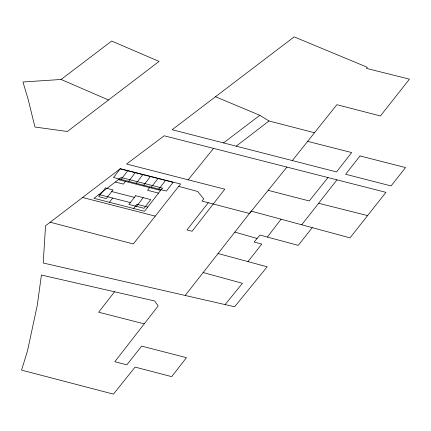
<?xml version="1.0" encoding="UTF-8"?>
<svg xmlns="http://www.w3.org/2000/svg" width="431" height="431" viewBox="0 0 431 431"><rect width="100%" height="100%" fill="white"/><g stroke="black" fill="none" stroke-linecap="round" stroke-linejoin="round"><path stroke-width="0.65" d="M247.987 261.606L261.768 244.091L254.08 242.023L259.995 235.084L267.387 237.066L281.06 219.201M121.057 179.436L127.775 170.714M109.409 202.279L112.663 198.055M125.459 181.44L123.411 184.102L115.303 182.022M128.61 181.376L135.329 172.653M136.164 183.315L142.882 174.593M143.717 185.255L150.435 176.532M133.578 208.485L136.832 204.262L147.758 207.069M149.654 187.614L147.58 190.308L158.506 193.115M136.487 206.379L143.205 197.657M151.27 187.194L157.988 178.472M158.823 189.134L165.542 180.411M144.229 323.864L158.145 305.945L154.67 300.978L41.414 275.032L37.282 305.272L27.476 350.969L21.55 370.116L113.439 394.123L135.081 367.093L171.705 376.64L186.44 357.665L141.637 346.109L126.838 364.836L114.824 361.722L144.229 323.864L98.651 312.206L114.565 291.792M185.206 295.472L249.452 213.469L286.933 167.093M208.286 202.721L186.962 229.922L192.064 231.275L224.788 189.187L126.547 164.028L164.206 135.787L385.939 192.345L350.01 237.858L251.327 211.152L249.452 213.469L201.977 201.078L203.755 198.906L197.635 191.466L178.709 186.354M301.727 224.793L336.972 179.856M312.233 227.633L298.247 245.358L267.387 237.066M292.326 160.574L336.859 104.701L380.428 115.95L409.45 79.142L366.404 68.384L367.298 67.279L294.152 36.877L172.147 129.72L336.514 171.921L351.669 152.563L307.632 141.363M327.986 177.567L309.259 200.954L268.147 190.34M188.099 179.926L213.56 148.377M225.111 304.593L242.443 283.312L203.098 272.511M108.504 99.987L67.355 131.493L34.954 127.032L28.096 99.141L22.956 82.003L61.105 79.466L108.504 99.987L159.093 61.396L111.667 41.064L61.105 79.466M236.188 146.163L269.025 120.976L314.49 132.748M50.174 222.229L133.298 243.968L180.573 183.983L120.222 168.774L45.546 225.763L43.224 263.007L234.615 306.77L267.166 266.8L217.93 253.476M223.49 142.898L259.839 115.309L269.025 120.976M318.617 203.26L367.573 215.602M118.417 179.646L160.596 190.405M111.726 191.547L134.386 197.366M98.914 194.526L130.356 202.602M82.601 197.484L155.235 216.136M234.771 232.104L257.113 238.467M215.511 96.727L259.839 115.309M105.444 187.964L98.726 196.681L106.279 198.621L112.997 189.904L105.444 187.964M120.222 168.774L113.504 177.497L166.377 191.073L173.095 182.351L120.222 168.774M135.652 195.717L128.934 204.439L144.04 208.318L150.758 199.596L135.652 195.717M162.368 188.105L144.509 211.292L93.953 198.308L121.186 177.529L162.368 188.105M360.014 155.947L345.64 174.264L391.052 185.923L405.528 167.562L360.014 155.947"/></g></svg>
